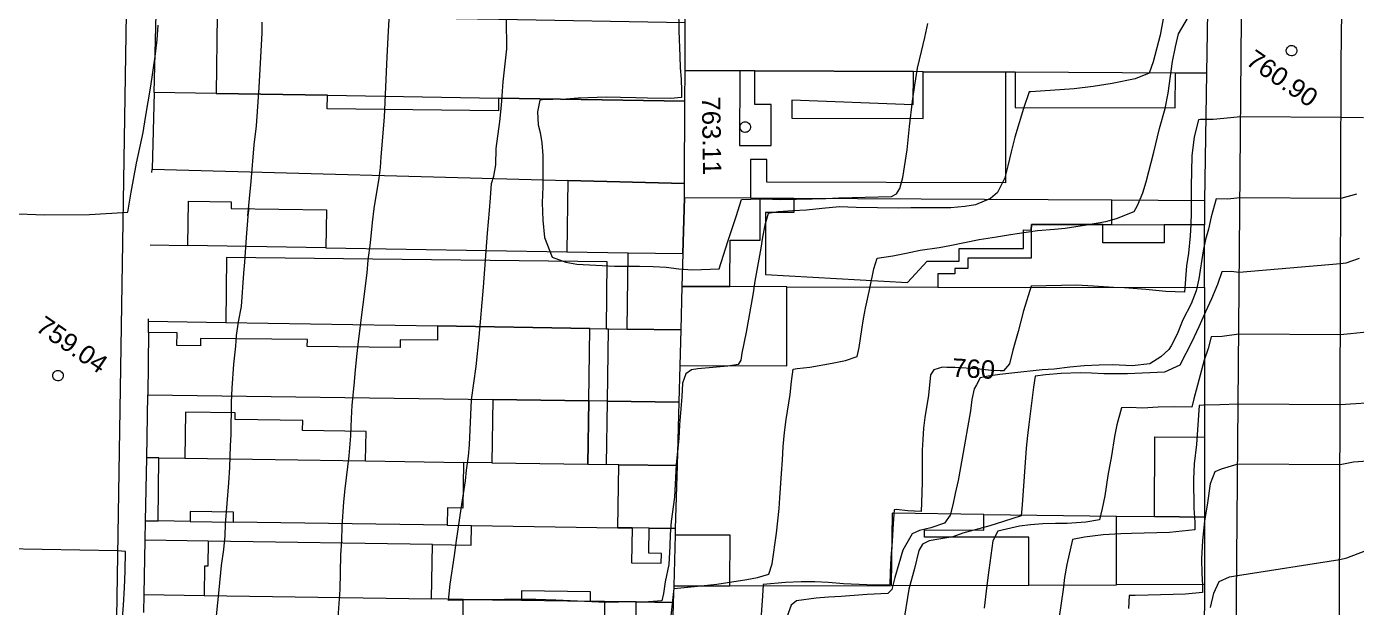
# Model space of a CAD drawing. Header units: metres. Extents: x 322294 to 7190115, y 7390841 to 10157759.
# Drawn here: x 323937 to 324063.3, y 7393765.8 to 7393821 of the extents above; entities that cross this region are included whole.
import ezdxf
from ezdxf.enums import TextEntityAlignment as Align

# ---------------------------------------------------------------- set-up
doc = ezdxf.new("R2010")
doc.units = ezdxf.units.M
doc.layers.get('0').update_dxf_attribs({"lineweight": 18})
for name, color, linetype, lineweight in [('100_SIST_VIARIO_MEIO_FIO', 1, 'Continuous', 18), ('206_MURO_E_MURO_ARRIMO', 7, 'Continuous', 18), ('214_PROJ_BEIRAL_EDIF', 10, 'Continuous', 18), ('600_CURVA_MESTRA', 14, 'Continuous', 18), ('602_CURVA_MESTRA_TOP', 24, 'Continuous', 18), ('604_CURVA_INTERM', 7, 'Continuous', 18), ('606_PTO_COTADO', 7, 'Continuous', 18), ('624_SEGM_CURVA_MESTRA', 14, 'Continuous', 18), ('626_SEGM_CURVA_INTERM', 7, 'Continuous', 18)]:
    doc.layers.add(name, color=color, linetype=linetype, lineweight=lineweight)
doc.styles.add('Style-Arial', font='arial.ttf', dxfattribs={"height": 1.75})

# ---------------------------------------------------------------- blocks, each defined once
blk = doc.blocks.new('SP09')
at = {"color": 0, "linetype": 'Continuous'}
blk.add_lwpolyline([(-0.03, -0.51), (-0.14, -0.49), (-0.24, -0.46), (-0.31, -0.42), (-0.35, -0.39), (-0.42, -0.31), (-0.47, -0.24), (-0.51, -0.15), (-0.52, -0.09), (-0.52, 0.03), (-0.51, 0.11), (-0.48, 0.2), (-0.44, 0.27), (-0.4, 0.33), (-0.32, 0.39), (-0.23, 0.44), (-0.15, 0.48), (-0.1, 0.48), (-0.03, 0.48), (0.08, 0.48), (0.19, 0.44), (0.27, 0.4), (0.35, 0.32), (0.41, 0.23), (0.46, 0.11), (0.48, 0.03), (0.48, -0.03), (0.47, -0.08), (0.44, -0.21), (0.38, -0.3), (0.31, -0.38), (0.23, -0.44), (0.1, -0.49), (0.02, -0.51)], close=True, dxfattribs=at)

msp = doc.modelspace()

# ---------------------------------------------------------------- linework, layer by layer
at = {"layer": '100_SIST_VIARIO_MEIO_FIO'}
for points in [[(323990.408, 7393900.111), (323984.434, 7393900.16), (323952.777, 7393900.413), (323950.067, 7393899.468), (323948.679, 7393897.831), (323947.925, 7393895.692), (323946.664, 7393836.094), (323945.014, 7393733.09), (323944.337, 7393691.847), (323945.896, 7393688.851), (323947.85, 7393687.281), (323984.107, 7393686.335), (324046.88, 7393685.265), (324050.056, 7393687.828), (324051.265, 7393689.751), (324052.699, 7393858.481)], [(324062.552, 7393687.01), (324061.091, 7393688.617), (324060.676, 7393692.233), (324061.319, 7393727.717), (324061.64, 7393745.459), (324061.802, 7393795.478), (324061.846, 7393817.528), (324062.314, 7393852.055)]]:
    msp.add_lwpolyline(points, dxfattribs=at)
at = {"layer": '206_MURO_E_MURO_ARRIMO'}
for p, q in [((323949.086, 7393814.725), (323949.277, 7393822.185)), ((324049.078, 7393816.539), (324048.885, 7393804.412)), ((323948.892, 7393807.119), (323948.899, 7393807.413)), ((324048.885, 7393804.412), (324048.883, 7393802.13)), ((324048.879, 7393796.16), (324048.869, 7393781.945)), ((323948.555, 7393791.882), (323948.565, 7393792.979)), ((323948.565, 7393792.979), (323948.567, 7393793.204)), ((323948.388, 7393779.994), (323948.5, 7393785.962)), ((323948.276, 7393774.002), (323948.388, 7393779.994)), ((323948.241, 7393772.138), (323948.276, 7393774.002)), ((323948.144, 7393766.977), (323948.241, 7393772.138)), ((323948.113, 7393765.289), (323948.144, 7393766.977)), ((324048.86, 7393767.932), (324048.855, 7393760.601))]:
    msp.add_line(p, q, dxfattribs=at)
for points in [[(324009.877, 7393804.628), (324006.674, 7393804.645)], [(324048.885, 7393804.412), (324040.084, 7393804.461)], [(324040.076, 7393802.15), (324045.049, 7393802.138)], [(323948.731, 7393800.236), (323952.285, 7393800.176)], [(323965.408, 7393799.957), (323988.303, 7393799.575)], [(324009.203, 7393796.248), (324023.532, 7393796.216)], [(323948.565, 7393792.979), (323955.898, 7393792.857)], [(323992.071, 7393792.253), (323992.264, 7393792.249)], [(323949.534, 7393779.977), (323948.388, 7393779.994)], [(323981.182, 7393779.505), (323978.484, 7393779.545)], [(324027.904, 7393774.598), (324040.519, 7393774.444)], [(323948.276, 7393774.002), (323949.464, 7393773.984)], [(323952.513, 7393773.938), (323956.631, 7393773.876)], [(323976.928, 7393773.572), (323979.252, 7393773.538)], [(323954.225, 7393772.048), (323948.241, 7393772.138)], [(323948.144, 7393766.977), (323953.842, 7393766.892)], [(324003.798, 7393767.811), (324019.121, 7393767.852)], [(324032.183, 7393767.887), (324040.501, 7393767.91)]]:
    msp.add_lwpolyline(points, dxfattribs=at)
at = {"layer": '214_PROJ_BEIRAL_EDIF'}
for points in [[(324006.489, 7393826.608), (324011.529, 7393826.58), (324016.951, 7393826.551), (324018.664, 7393826.541), (324018.649, 7393825.543), (324031.292, 7393825.52), (324031.293, 7393826.472), (324047.61, 7393826.382), (324049.235, 7393826.373), (324049.078, 7393816.539), (324046.107, 7393816.556), (324030.885, 7393816.639), (324029.984, 7393816.644), (324022.143, 7393816.687), (324021.192, 7393816.692), (324006.165, 7393816.775), (324004.731, 7393816.783), (323999.533, 7393816.811), (323999.557, 7393821.345), (323999.587, 7393826.646)], [(323981.838, 7393821.641), (323975.762, 7393821.743), (323955.089, 7393822.088), (323955.003, 7393814.626), (323965.56, 7393814.45), (323981.822, 7393814.178), (323999.516, 7393813.882), (323999.533, 7393816.811), (323999.557, 7393821.345)], [(324005.745, 7393804.651), (323999.464, 7393804.685), (323999.473, 7393806.046), (323999.516, 7393813.882), (323999.533, 7393816.811), (324004.731, 7393816.783), (324004.711, 7393809.685), (324007.704, 7393809.682), (324007.707, 7393813.56), (324006.154, 7393813.558), (324006.165, 7393816.775), (324021.192, 7393816.692), (324021.184, 7393813.536), (324009.665, 7393813.976), (324009.665, 7393812.278), (324022.136, 7393812.253), (324022.143, 7393816.687), (324029.984, 7393816.644), (324029.956, 7393806.116), (324007.287, 7393806.173), (324007.29, 7393808.354), (324005.751, 7393808.354)], [(324046.107, 7393816.556), (324030.885, 7393816.639), (324030.878, 7393813.28), (324046.097, 7393813.249)], [(323988.382, 7393806.346), (323999.473, 7393806.046), (323999.516, 7393813.882), (323981.822, 7393814.178), (323981.808, 7393812.974), (323965.545, 7393813.162), (323965.56, 7393814.45), (323955.003, 7393814.626), (323949.086, 7393814.725), (323948.899, 7393807.413)], [(323994.115, 7393799.478), (323999.319, 7393799.391), (323999.464, 7393804.685), (323999.473, 7393806.046), (323988.382, 7393806.346), (323988.303, 7393799.575)], [(323965.408, 7393799.957), (323952.285, 7393800.176), (323952.355, 7393804.372), (323956.425, 7393804.304), (323956.415, 7393803.696), (323965.468, 7393803.545)], [(324003.8, 7393796.26), (324003.804, 7393800.668), (324006.661, 7393800.662), (324006.674, 7393804.645), (324005.745, 7393804.651), (323999.464, 7393804.685), (323999.319, 7393799.391), (323999.233, 7393796.27)], [(324032.425, 7393801.635), (324032.426, 7393802.168), (324039.227, 7393802.152), (324040.076, 7393802.15), (324040.084, 7393804.461), (324009.877, 7393804.628), (324009.874, 7393803.297), (324007.183, 7393803.298), (324007.174, 7393797.413), (324020.65, 7393796.661), (324022.534, 7393798.667), (324025.563, 7393798.664), (324025.565, 7393799.888), (324031.675, 7393799.87), (324031.676, 7393801.639)], [(324023.532, 7393796.216), (324048.879, 7393796.16), (324048.883, 7393802.13), (324045.049, 7393802.138), (324045.041, 7393800.407), (324039.224, 7393800.429), (324039.227, 7393802.152), (324032.426, 7393802.168), (324032.425, 7393801.635), (324032.418, 7393798.964), (324026.383, 7393798.976), (324026.384, 7393797.969), (324025.152, 7393797.976), (324025.151, 7393797.48), (324023.534, 7393797.473)], [(323955.898, 7393792.857), (323976.017, 7393792.521), (323990.499, 7393792.279), (323992.071, 7393792.253), (323992.145, 7393798.608), (323955.969, 7393799.027)], [(323999.12, 7393792.135), (323994.031, 7393792.22), (323994.115, 7393799.478), (323999.319, 7393799.391), (323999.233, 7393796.27)], [(324009.203, 7393796.248), (324003.8, 7393796.26), (323999.233, 7393796.27), (323999.12, 7393792.135), (323999.028, 7393788.764), (324009.195, 7393788.741)], [(323990.499, 7393792.279), (323976.017, 7393792.521), (323976.001, 7393791.158), (323972.472, 7393791.198), (323972.464, 7393790.47), (323963.645, 7393790.572), (323963.652, 7393791.217), (323953.496, 7393791.335), (323953.488, 7393790.629), (323951.258, 7393790.655), (323951.272, 7393791.851), (323948.555, 7393791.882), (323948.5, 7393785.962), (323981.26, 7393785.518), (323990.396, 7393785.394)], [(323998.932, 7393785.279), (323992.161, 7393785.371), (323992.264, 7393792.249), (323994.031, 7393792.22), (323999.12, 7393792.135), (323999.028, 7393788.764)], [(323990.306, 7393779.369), (323990.396, 7393785.394), (323981.26, 7393785.518), (323981.182, 7393779.505)], [(323990.306, 7393779.369), (323992.071, 7393779.342), (323992.161, 7393785.371), (323990.396, 7393785.394)], [(323992.161, 7393785.371), (323998.932, 7393785.279), (323998.766, 7393779.243), (323993.235, 7393779.325), (323992.071, 7393779.342)], [(323952.025, 7393779.94), (323969.186, 7393779.684), (323969.225, 7393782.484), (323963.196, 7393782.568), (323963.208, 7393783.541), (323956.797, 7393783.633), (323956.802, 7393784.259), (323952.087, 7393784.315)], [(324044.138, 7393774.4), (324044.159, 7393781.964), (324048.869, 7393781.945), (324048.864, 7393774.342)], [(323978.484, 7393779.545), (323978.423, 7393775.209), (323976.953, 7393775.223), (323976.928, 7393773.572), (323956.631, 7393773.876), (323956.644, 7393774.814), (323952.525, 7393774.873), (323952.513, 7393773.938), (323949.464, 7393773.984), (323949.534, 7393779.977), (323952.025, 7393779.94), (323969.186, 7393779.684)], [(323996.116, 7393773.285), (323994.494, 7393773.309), (323993.152, 7393773.33), (323993.235, 7393779.325), (323998.766, 7393779.243), (323998.602, 7393773.248)], [(324027.904, 7393774.598), (324019.201, 7393774.704), (324019.121, 7393767.852), (324032.183, 7393767.887), (324032.2, 7393772.425), (324022.276, 7393772.451), (324022.273, 7393773.119), (324027.901, 7393773.105)], [(323996.116, 7393773.285), (323998.602, 7393773.248), (323998.585, 7393772.641), (323998.453, 7393767.797), (323998.409, 7393766.227), (323994.891, 7393766.28), (323991.877, 7393766.325), (323990.534, 7393766.345), (323990.554, 7393767.244), (323983.993, 7393767.329), (323983.979, 7393766.443), (323978.468, 7393766.525), (323975.459, 7393766.57), (323975.54, 7393771.729), (323979.226, 7393771.676), (323979.252, 7393773.538), (323993.152, 7393773.33), (323994.494, 7393773.309), (323994.451, 7393769.993), (323997.277, 7393769.959), (323997.289, 7393770.896), (323996.085, 7393770.909)], [(324044.138, 7393774.4), (324048.864, 7393774.342), (324048.86, 7393767.932), (324040.501, 7393767.91), (324040.519, 7393774.444)], [(323953.842, 7393766.892), (323975.459, 7393766.57), (323975.54, 7393771.729), (323954.225, 7393772.048), (323954.194, 7393769.667), (323953.878, 7393769.666)], [(323998.585, 7393772.641), (323998.453, 7393767.797), (324003.798, 7393767.811), (324003.808, 7393772.623)], [(323994.837, 7393754.159), (323994.859, 7393756.085), (323990.827, 7393756.146), (323990.819, 7393755.763), (323978.315, 7393755.933), (323978.378, 7393760.312), (323978.444, 7393764.841), (323978.468, 7393766.525), (323983.979, 7393766.443), (323990.534, 7393766.345), (323991.877, 7393766.325), (323991.841, 7393763.355), (323994.856, 7393763.314), (323994.891, 7393766.28), (323998.409, 7393766.227), (323998.26, 7393760.762), (323998.077, 7393754.11)]]:
    msp.add_lwpolyline(points, close=True, dxfattribs=at)
at = {"layer": '600_CURVA_MESTRA'}
for points, elevation in [([(323954.877, 7393763.402), (323955.261, 7393767.427), (323955.511, 7393769.728), (323955.72, 7393771.259), (323955.839, 7393772.563), (323955.877, 7393773.688), (323956.196, 7393777.603), (323956.274, 7393779.059), (323956.349, 7393781.117), (323956.409, 7393782.182), (323956.449, 7393785.27), (323956.498, 7393786.607), (323956.656, 7393788.882), (323956.866, 7393790.6), (323956.924, 7393791.618), (323957.12, 7393792.903), (323957.391, 7393794.357), (323957.617, 7393797.543), (323957.712, 7393798.588), (323957.865, 7393800.911), (323958.078, 7393803.736), (323958.012, 7393802.993), (323958.144, 7393804.63), (323958.323, 7393806.259), (323958.613, 7393809.75), (323958.816, 7393811.548), (323959.089, 7393815.173), (323959.223, 7393818.085), (323959.361, 7393820.396), (323959.351, 7393821.412)], 760), ([(324063.978, 7393812.291), (324061.835, 7393812.336), (324052.307, 7393812.386), (324050.7, 7393812.252), (324049.705, 7393812.146), (324048.49, 7393812.142), (324048.315, 7393812.117), (324047.909, 7393810.48), (324047.666, 7393808.694), (324047.644, 7393807.194), (324047.604, 7393805.827), (324047.596, 7393803.286), (324047.568, 7393802.166), (324047.518, 7393801.085), (324047.355, 7393799.45), (324047.168, 7393798.221), (324046.983, 7393795.741), (324045.209, 7393795.806), (324043.305, 7393795.983), (324041.283, 7393796.145), (324040.221, 7393796.17), (324038.339, 7393796.308), (324036.715, 7393796.379), (324032.4, 7393796.293), (324031.685, 7393793.959), (324031.166, 7393791.999), (324030.669, 7393790.23), (324030.344, 7393788.925), (324029.792, 7393788.262), (324029.469, 7393788.264)], 760), ([(324024.413, 7393788.574), (324023.977, 7393788.586), (324023.166, 7393788.337), (324022.85, 7393787.875), (324022.661, 7393785.923), (324022.314, 7393783.809), (324022.174, 7393782.79), (324022.104, 7393781.734), (324022.064, 7393780.719), (324022.047, 7393777.724), (324022.027, 7393776.634), (324021.955, 7393774.865), (324020.68, 7393774.951), (324019.588, 7393775.057), (324019.411, 7393775.045), (324019.291, 7393773.721), (324019.206, 7393772.058), (324019.079, 7393770.459), (324019.007, 7393769.115), (324018.969, 7393767.892), (324017.848, 7393767.884), (324016.811, 7393767.899), (324014.596, 7393768.004), (324013.163, 7393768.125), (324011.863, 7393768.192), (324010.552, 7393768.206), (324009.086, 7393768.12), (324006.959, 7393767.953), (324006.873, 7393766.872), (324006.725, 7393764.622)], 760), ([(324064.374, 7393779.673), (324063.02, 7393779.571), (324061.749, 7393779.305), (324052.027, 7393779.362), (324050.446, 7393778.915), (324049.857, 7393778.64), (324049.407, 7393777.506), (324049.162, 7393775.698), (324048.867, 7393773.96), (324048.672, 7393772.118), (324048.585, 7393770.382), (324048.623, 7393768.987), (324048.686, 7393767.876), (324048.674, 7393767.169), (324047.063, 7393767.013), (324043.54, 7393766.931), (324042.274, 7393766.889), (324041.728, 7393766.887), (324041.643, 7393765.649)], 755)]:
    msp.add_lwpolyline(points, dxfattribs=dict(at, elevation=elevation))
at = {"layer": '604_CURVA_INTERM', "flags": 128}
for points, elevation in [([(323971.557, 7393824.51), (323971.343, 7393820.539), (323971.188, 7393818.103), (323970.961, 7393812.375), (323970.638, 7393808.588), (323970.573, 7393807.584), (323970.445, 7393806.581), (323969.968, 7393803.672), (323969.809, 7393802.344), (323969.606, 7393800.419), (323969.402, 7393798.772), (323969.303, 7393797.558), (323968.484, 7393791.049), (323968.345, 7393789.9), (323968.185, 7393788.333), (323968.066, 7393786.867), (323967.873, 7393784.988), (323967.809, 7393783.703), (323967.763, 7393782.072), (323967.594, 7393780.156), (323967.213, 7393777.03), (323967.082, 7393775.794), (323966.931, 7393773.441), (323966.883, 7393772.124), (323966.811, 7393770.738), (323966.723, 7393767.466), (323966.549, 7393764.81)], 761), ([(323998.917, 7393822.727), (323998.953, 7393820.557), (323999.048, 7393818.171), (323999.075, 7393817.045), (323999.146, 7393815.975), (323999.192, 7393814.871), (323999.193, 7393814.226), (323998.178, 7393814.132), (323995.951, 7393814.182), (323994.847, 7393814.219), (323993.398, 7393814.227), (323992.101, 7393814.255), (323989.39, 7393814.172), (323988.232, 7393814.091), (323986.984, 7393814.032), (323985.975, 7393814.012), (323985.73, 7393813.988), (323985.525, 7393812.865), (323985.59, 7393811.652), (323985.769, 7393810.898), (323985.931, 7393809.914), (323986.018, 7393808.715), (323986.031, 7393807.372), (323986.016, 7393805.758), (323985.973, 7393804.211), (323986.013, 7393802.571), (323986.189, 7393800.935), (323986.919, 7393799.064), (323988.197, 7393798.576), (323989.265, 7393798.402), (323991.646, 7393798.249), (323992.833, 7393798.211), (323995.21, 7393798.194), (323996.494, 7393798.175), (323997.732, 7393798.09), (323998.946, 7393797.949), (324000.234, 7393797.866), (324002.771, 7393797.958), (324003.609, 7393800.56), (324004.393, 7393802.907), (324004.9, 7393804.548), (324005.768, 7393804.559), (324007.048, 7393804.604), (324008.589, 7393804.553), (324011.619, 7393804.586), (324012.906, 7393804.625), (324014.144, 7393804.698), (324019.139, 7393804.839), (324019.615, 7393805.062), (324019.92, 7393805.589), (324020.23, 7393806.62), (324020.632, 7393809.246), (324020.847, 7393811.487), (324021.153, 7393813.896), (324021.347, 7393815.4), (324021.626, 7393817.027), (324021.988, 7393818.598), (324022.319, 7393819.948), (324022.599, 7393821.259)], 763), ([(324044.964, 7393821.713), (324044.68, 7393820.149), (324043.999, 7393817.634), (324043.624, 7393816.557), (324042.278, 7393816.025), (324040.1, 7393815.554), (324038.307, 7393815.292), (324036.482, 7393815.052), (324032.381, 7393814.783), (324032.212, 7393814.766), (324031.679, 7393813.192), (324030.861, 7393810.478), (324030.496, 7393809.08), (324030.202, 7393807.73), (324029.923, 7393806.599), (324029.22, 7393805.207), (324028.547, 7393804.645), (324027.108, 7393804.031), (324026.096, 7393803.864), (324024.786, 7393803.756), (324023.415, 7393803.738), (324022.154, 7393803.754), (324020.983, 7393803.744), (324019.831, 7393803.709), (324015.791, 7393803.775), (324014.191, 7393803.829), (324012.542, 7393803.687), (324011.061, 7393803.526), (324009.762, 7393803.47), (324008.391, 7393803.38), (324007.435, 7393803.223), (324007.121, 7393802.093), (324006.895, 7393800.95), (324006.732, 7393799.898), (324006.175, 7393796.788), (324005.995, 7393795.675), (324005.555, 7393793.176), (324005.344, 7393791.914), (324004.933, 7393789.917), (324004.839, 7393789.252), (324004.586, 7393788.845), (324003.58, 7393788.686), (324000.739, 7393788.451), (324000.142, 7393788.343), (323999.607, 7393787.975), (323999.29, 7393787.08), (323999.218, 7393785.772), (323999.003, 7393783.106), (323998.928, 7393781.812), (323998.702, 7393779.36), (323998.531, 7393776.228), (323998.227, 7393773.927), (323998.122, 7393772.677), (323998.089, 7393771.585), (323998.005, 7393769.836), (323997.631, 7393768.176), (323997.47, 7393767.074), (323997.323, 7393766.399), (323995.634, 7393766.272), (323994.481, 7393766.286), (323991.981, 7393766.23), (323990.678, 7393766.275), (323987.263, 7393766.457), (323985.369, 7393766.507), (323982.382, 7393766.518), (323978.398, 7393766.436), (323977.049, 7393766.415), (323977.233, 7393767.974), (323977.621, 7393770.679), (323977.806, 7393772.116), (323978.272, 7393775.131), (323978.659, 7393777.8), (323978.766, 7393778.805), (323978.969, 7393780.145), (323979.069, 7393781.228), (323979.232, 7393785.481), (323979.703, 7393788.662), (323979.967, 7393791.452), (323980.369, 7393796.195), (323980.777, 7393801.335), (323980.969, 7393803.507), (323981.064, 7393804.69), (323981.149, 7393806.051), (323981.38, 7393806.757), (323981.566, 7393807.822), (323981.585, 7393809.386), (323981.921, 7393811.944), (323982.091, 7393813.494), (323982.243, 7393815.719), (323982.585, 7393818.874), (323982.562, 7393821.653)], 762), ([(323998.182, 7393764.682), (323998.508, 7393767.563), (324001.355, 7393767.842), (324002.552, 7393767.979), (324005.401, 7393768.403), (324006.405, 7393768.612), (324007.499, 7393768.917), (324007.794, 7393769.914), (324008.229, 7393772.829), (324008.464, 7393775.153), (324008.549, 7393776.162), (324008.682, 7393778.496), (324008.787, 7393779.745), (324008.859, 7393781.054), (324008.971, 7393782.384), (324009.126, 7393783.635), (324009.503, 7393786.008), (324009.644, 7393787.221), (324009.812, 7393788.403), (324010.179, 7393788.479), (324011.398, 7393788.613), (324013.494, 7393788.982), (324014.757, 7393789.232), (324015.866, 7393789.612), (324016.079, 7393790.471), (324016.337, 7393792.174), (324016.472, 7393793.185), (324016.677, 7393794.208), (324017.078, 7393796.067), (324017.449, 7393797.934), (324017.778, 7393798.945), (324019.254, 7393799.17), (324020.544, 7393799.425), (324021.879, 7393799.711), (324023.669, 7393799.987), (324024.687, 7393800.162), (324027.485, 7393800.742), (324029.108, 7393800.987), (324030.459, 7393801.225), (324032.996, 7393801.583), (324034.626, 7393801.715), (324035.642, 7393801.818), (324037.679, 7393802.119), (324039.495, 7393802.451), (324040.508, 7393802.726), (324042.183, 7393803.384), (324042.521, 7393803.965), (324043.002, 7393805.162), (324043.335, 7393806.231), (324044.073, 7393809.023), (324044.613, 7393811.296), (324045.125, 7393813.176), (324045.433, 7393814.65), (324045.841, 7393817.668), (324046.108, 7393819.049), (324046.41, 7393820.285), (324047.355, 7393821.893)], 761), ([(323935.41, 7393803.21), (323938.686, 7393803.085), (323942.951, 7393803.102), (323946.138, 7393803.29), (323946.599, 7393803.345), (323946.923, 7393805.238), (323947.406, 7393808.003), (323948.07, 7393810.917), (323948.269, 7393812.335), (323948.791, 7393815.315), (323949.19, 7393818.128), (323949.375, 7393819.713), (323949.494, 7393821.122)], 759), ([(324064.289, 7393791.928), (324061.789, 7393791.679), (324052.132, 7393791.735), (324050.554, 7393791.523), (324049.505, 7393791.479), (324049.227, 7393790.384), (324048.846, 7393789.263), (324048.197, 7393786.883), (324047.875, 7393785.6), (324047.657, 7393784.804), (324046.032, 7393784.839), (324044.464, 7393784.798), (324042.999, 7393784.712), (324041.812, 7393784.749), (324040.988, 7393784.732), (324040.54, 7393783.124), (324040.337, 7393782.014), (324040.05, 7393780.162), (324039.687, 7393778.289), (324039.393, 7393776.357), (324039.161, 7393775.17), (324038.911, 7393774.08), (324037.605, 7393773.872), (324035.823, 7393773.748), (324034.724, 7393773.738), (324033.531, 7393773.695), (324032.362, 7393773.599), (324031.304, 7393773.488), (324029.248, 7393773.001), (324028.759, 7393772.092), (324028.278, 7393768.615), (324028.126, 7393767.313), (324027.96, 7393765.692)], 757), ([(324027.204, 7393786.922), (324026.985, 7393786.536), (324026.78, 7393785.512), (324026.639, 7393784.457), (324025.856, 7393779.938), (324025.488, 7393777.826), (324025.18, 7393776.582), (324024.975, 7393775.522), (324024.713, 7393774.538), (324024.171, 7393773.767), (324022.881, 7393773.333), (324021.787, 7393773.064), (324021.104, 7393772.759), (324020.229, 7393771.199), (324019.466, 7393768.618), (324019.163, 7393767.468), (324018.806, 7393767.096), (324016.835, 7393766.99), (324014.372, 7393766.811), (324013.148, 7393766.741), (324011.988, 7393766.64), (324010.113, 7393766.383), (324009.616, 7393765.988), (324009.212, 7393764.82)], 759), ([(324065.726, 7393785.269), (324061.768, 7393785.024), (324052.075, 7393785.081), (324050.342, 7393785.024), (324048.772, 7393784.998), (324048.361, 7393784.964), (324048.105, 7393781.248), (324047.884, 7393779.423), (324047.818, 7393777.965), (324047.868, 7393775.19), (324047.97, 7393773.871), (324047.961, 7393773.15), (324045.544, 7393772.879), (324041.949, 7393772.798), (324040.933, 7393772.767), (324039.256, 7393772.655), (324037.486, 7393772.426), (324036.338, 7393772.219), (324035.791, 7393769.829), (324035.576, 7393768.595), (324035.442, 7393767.462), (324035.062, 7393764.874)], 756), ([(323945.942, 7393762.675), (323946.2, 7393765.98), (323946.289, 7393767.618), (323946.343, 7393769.198), (323946.37, 7393771.07), (323945.624, 7393771.141), (323934.87, 7393771.318)], 759), ([(324049.452, 7393765.739), (324049.75, 7393767.111), (324050.283, 7393768.225), (324051.243, 7393768.67), (324052.026, 7393768.781), (324061.72, 7393770.305), (324062.389, 7393770.462), (324064.145, 7393771.149)], 754)]:
    msp.add_lwpolyline(points, dxfattribs=dict(at, elevation=elevation))
at = {"layer": '604_CURVA_INTERM'}
for points, elevation in [([(324063.318, 7393805.033), (324061.82, 7393804.64), (324052.242, 7393804.69), (324051.097, 7393804.572), (324049.974, 7393804.614), (324049.516, 7393802.903), (324049.26, 7393801.733), (324048.981, 7393800.725), (324048.75, 7393799.646), (324048.339, 7393796.994), (324048.075, 7393795.866), (324047.601, 7393794.626), (324046.824, 7393793.086), (324046.279, 7393791.726), (324045.713, 7393790.634), (324045.492, 7393790.277), (324044.74, 7393789.568), (324043.68, 7393788.924), (324041.991, 7393788.724), (324040.175, 7393788.817), (324038.863, 7393788.795), (324037.439, 7393788.717), (324036.081, 7393788.593), (324034.586, 7393788.393), (324033.468, 7393788.335), (324030.56, 7393788.037), (324029.449, 7393787.894)], 759), ([(324063.556, 7393798.941), (324062.295, 7393798.49), (324061.804, 7393798.412), (324052.182, 7393797.598), (324051.397, 7393797.708), (324050.533, 7393797.648), (324050.099, 7393796.466), (324049.529, 7393795.087), (324048.961, 7393793.852), (324048.335, 7393792.426), (324047.682, 7393790.995), (324046.538, 7393788.796), (324045.076, 7393788.113), (324041.562, 7393787.975), (324040.48, 7393787.953), (324039.31, 7393787.98), (324038.143, 7393788.028), (324037.067, 7393788.05), (324035.244, 7393787.991), (324033.781, 7393787.854), (324032.775, 7393787.731), (324032.617, 7393786.688), (324032.197, 7393783.157), (324032.058, 7393782.088), (324031.937, 7393780.885), (324031.543, 7393775.518), (324031.46, 7393774.459), (324029.795, 7393773.94), (324028.489, 7393773.502), (324025.919, 7393772.814), (324024.972, 7393772.457), (324023.649, 7393772.261), (324022.71, 7393772.1), (324022.097, 7393771.784), (324021.732, 7393771.162), (324021.33, 7393769.462), (324020.8, 7393767.485), (324020.26, 7393764.133)], 758)]:
    msp.add_lwpolyline(points, dxfattribs=dict(at, elevation=elevation))
at = {"layer": '624_SEGM_CURVA_MESTRA', "elevation": 760}
msp.add_lwpolyline([(324029.469, 7393788.264), (324028.596, 7393788.268), (324027.292, 7393788.435), (324025.155, 7393788.554), (324024.413, 7393788.574)], dxfattribs=at)
at = {"layer": '626_SEGM_CURVA_INTERM', "elevation": 759}
msp.add_lwpolyline([(324029.449, 7393787.894), (324028.326, 7393787.75), (324027.575, 7393787.574), (324027.204, 7393786.922)], dxfattribs=at)

# ---------------------------------------------------------------- block references
at = {"layer": '606_PTO_COTADO', "rotation": 325.5688295630279}
for p in [(324057.168, 7393818.681, 760.9), (324005.274, 7393811.415, 763.115), (323939.991, 7393787.783, 759.04)]:
    msp.add_blockref('SP09', p, dxfattribs=at)

# ---------------------------------------------------------------- texts
at = {"layer": '602_CURVA_MESTRA_TOP', "style": 'Style-Arial'}
msp.add_text('760', height=1.75, rotation=356.80804, dxfattribs=at).set_placement((324026.943, 7393788.454), align=Align.MIDDLE_CENTER)
at = {"layer": '606_PTO_COTADO', "style": 'Style-Arial'}
for s, rotation, p in [('760.90', 325.56883, (324056.273, 7393816.062, 760.9)), ('763.11', 270.95598, (324002.056, 7393810.601, 763.115)), ('759.04', 325.56883, (323941.309, 7393790.744, 759.04))]:
    msp.add_text(s, height=1.75, rotation=rotation, dxfattribs=at).set_placement(p, align=Align.MIDDLE_CENTER)

doc.saveas('drawing.dxf')
